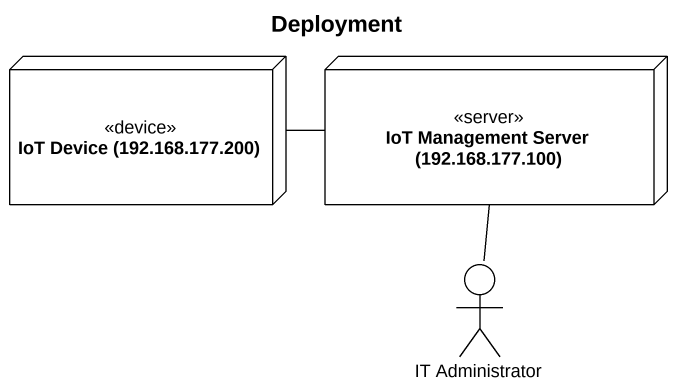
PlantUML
@startuml
title Deployment
node "IoT Device (192.168.177.200)" as IoT_Device_192_168_177_200 <<device>>
node "IoT Management Server (192.168.177.100)" as IoT_Management_Server_192 <<server>>
actor "IT Administrator" as IT_Administrator
IoT_Management_Server_192 -left- IoT_Device_192_168_177_200
IT_Administrator -up- IoT_Management_Server_192
@enduml
